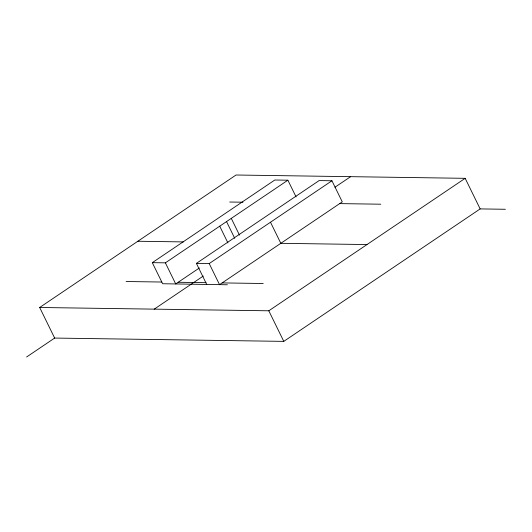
<?xml version="1.0" encoding="UTF-8"?>
<svg xmlns="http://www.w3.org/2000/svg" width="532" height="532" viewBox="0 0 532 532"><rect width="100%" height="100%" fill="white"/><g stroke="black" fill="none" stroke-linecap="round" stroke-linejoin="round"><path stroke-width="0.8" d="M480.157 208.91L283.789 341.378L54.65 338.066L39.674 307.483L236.042 175.008L465.174 178.326L480.157 208.91L505.4 209.275M227.403 284.773L162.646 283.742L152.312 262.655L274.818 180.009L287.885 180.202L296.078 196.926M152.312 262.655L165.379 262.841L287.885 180.202M26.6 356.992L54.65 338.066M196.394 263.38L319.127 180.587L331.935 180.774L342.269 201.867L219.543 284.66L209.209 263.566L196.394 263.38L206.729 284.474M199.34 267.995L175.713 283.935L165.379 262.841M209.209 263.566L331.935 180.774M154.24 309.139L203.291 276.048M334.961 187.224L350.608 176.671M39.674 307.483L268.806 310.794L465.174 178.326M229.698 202.02L242.938 202.207M339.682 203.61L380.772 204.202M137.855 241.249L183.307 241.907M366.994 244.56L280.829 243.317L270.495 222.223M126.111 281.514L161.795 282.033M178.18 282.273L206.044 282.672M222.137 282.904L263.227 283.503M231.28 218.386L239.48 235.111M226.532 221.585L234.732 238.316M268.806 310.794L283.789 341.378M219.723 226.18L227.915 242.911"/></g></svg>
